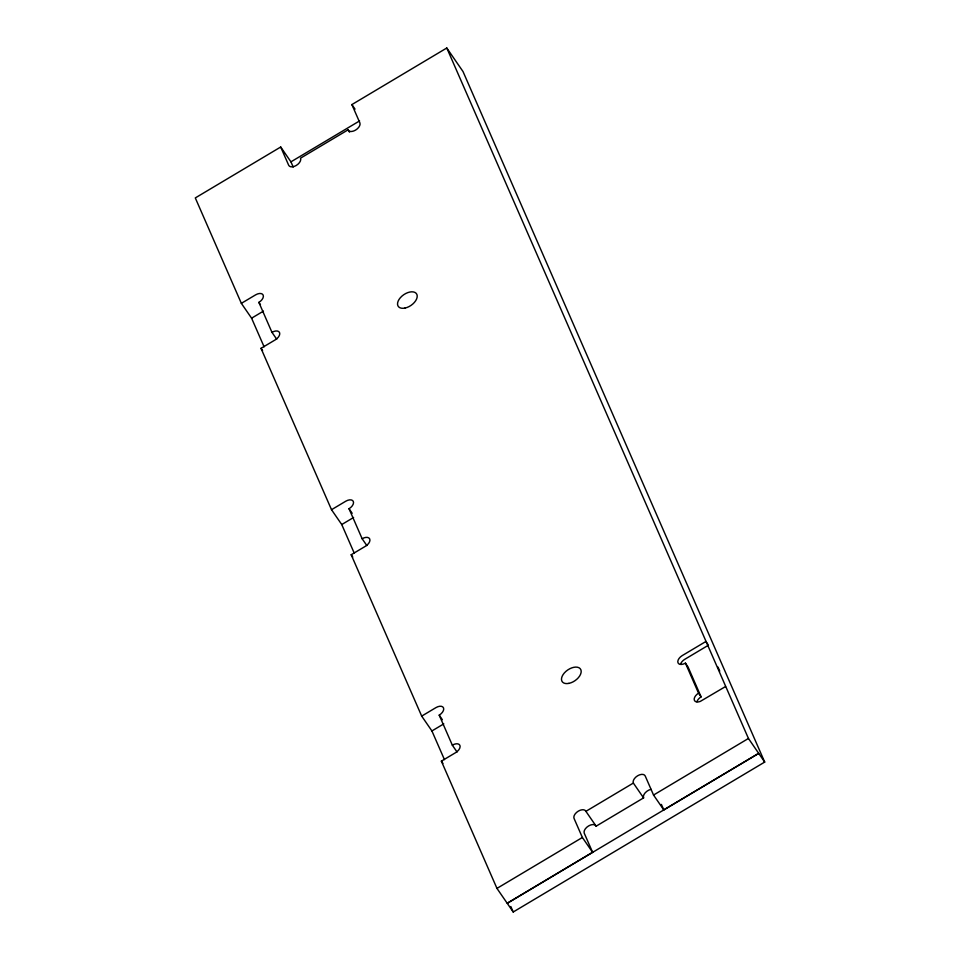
<?xml version="1.0" encoding="UTF-8"?>
<svg xmlns="http://www.w3.org/2000/svg" width="960" height="960" viewBox="0 0 960 960"><rect width="100%" height="100%" fill="white"/><g stroke="black" fill="none" stroke-linecap="round" stroke-linejoin="round"><path stroke-width="1.44" d="M293.208 167.052L290.94 161.844L280.704 147.012L195.3 197.928L241.356 303.348L251.592 318.192L264.096 346.812M280.704 147.012L288.672 165.24A6.936 4.044 -34.6 0 0 296.244 165.468A6.936 4.044 -34.6 0 0 300.54 158.172L347.988 129.888A6.936 4.044 -34.6 0 0 355.56 130.104A6.936 4.044 -34.6 0 0 359.856 122.82L351.888 104.58L446.784 48L463.02 71.556L764.7 762.072L513.216 912L496.956 888.396L441.372 761.148L455.604 752.664A6.936 4.044 -34.6 0 0 459.9 745.38A6.936 4.044 -34.6 0 0 452.328 745.164L439.212 715.14A6.936 4.044 -34.6 0 0 443.496 707.844A6.936 4.044 -34.6 0 0 435.924 707.628L421.692 716.112L431.916 730.956L444.444 759.612M290.94 161.844L359.568 120.924M241.356 303.348L255.6 294.864A6.936 4.044 -34.6 0 1 263.16 295.08A6.936 4.044 -34.6 0 1 258.876 302.376L271.968 332.352L276.696 339.192M251.592 318.192L263.448 311.112M354.264 553.2L341.748 524.544L331.512 509.712L261.012 348.336L275.244 339.852A6.936 4.044 -34.6 0 0 279.54 332.568A6.936 4.044 -34.6 0 0 271.968 332.352M331.512 509.712L345.756 501.228A6.936 4.044 -34.6 0 1 353.316 501.444A6.936 4.044 -34.6 0 1 349.032 508.728L362.148 538.752L366.864 545.604M341.748 524.544L353.604 517.476M421.692 716.112L351.192 554.748L365.424 546.264A6.936 4.044 -34.6 0 0 369.72 538.968A6.936 4.044 -34.6 0 0 362.148 538.752M431.916 730.956L443.784 723.876M708.432 645.204L684.708 659.352A6.936 4.044 -34.6 0 0 680.532 664.236M725.556 686.532L700.26 701.424A6.936 4.044 -34.6 0 1 694.248 699.852A6.936 4.044 -34.6 0 1 698.544 693.168L685.428 663.144A6.936 4.044 -34.6 0 1 678.012 662.832A6.936 4.044 -34.6 0 1 682.152 655.644L705.876 641.496L707.796 644.28M592.596 852.312L582.372 837.48L574.044 818.412A6.936 4.044 -34.6 0 1 578.328 811.128A6.936 4.044 -34.6 0 1 585.9 811.344L633.348 783.06A6.936 4.044 -34.6 0 1 637.644 775.764A6.936 4.044 -34.6 0 1 645.216 775.98L653.544 795.048L663.768 809.88L758.688 753.36L507.216 903.288L592.596 852.312L584.268 833.256A6.936 4.044 -34.6 0 1 588.564 825.96A6.936 4.044 -34.6 0 1 596.136 826.176L643.584 797.892A6.936 4.044 -34.6 0 1 651.06 789.336M496.956 888.396L582.372 837.48M653.544 795.048L748.44 738.468L446.784 48M351.888 104.58L355.032 109.14M347.988 129.888L349.56 132.168M748.44 738.468L764.7 762.072M685.428 663.144L687.984 666.852L701.1 696.876A6.936 4.044 -34.6 0 0 696.924 701.76M698.544 693.168L701.1 696.876M633.348 783.06L643.584 797.892M258.876 302.376L260.448 304.656M585.9 811.344L596.136 826.176M261.012 348.336L262.584 350.616M349.032 508.728L352.176 513.3M351.192 554.748L352.764 557.028M439.212 715.14L442.356 719.7M452.328 745.164L457.044 752.004M441.372 761.148L442.944 763.428M717.972 667.044L719.76 671.136M661.392 804.432L663.768 809.88M510.816 906.504L513.216 912M568.872 683.376A11.1 6.468 -34.6 0 0 580.836 669.684A11.1 6.468 -34.6 0 0 564.324 672.972A11.1 6.468 -34.6 0 0 568.872 683.376M404.904 308.088A11.1 6.468 -34.6 0 0 416.868 294.396A11.1 6.468 -34.6 0 0 400.368 297.684A11.1 6.468 -34.6 0 0 404.904 308.088"/></g></svg>
